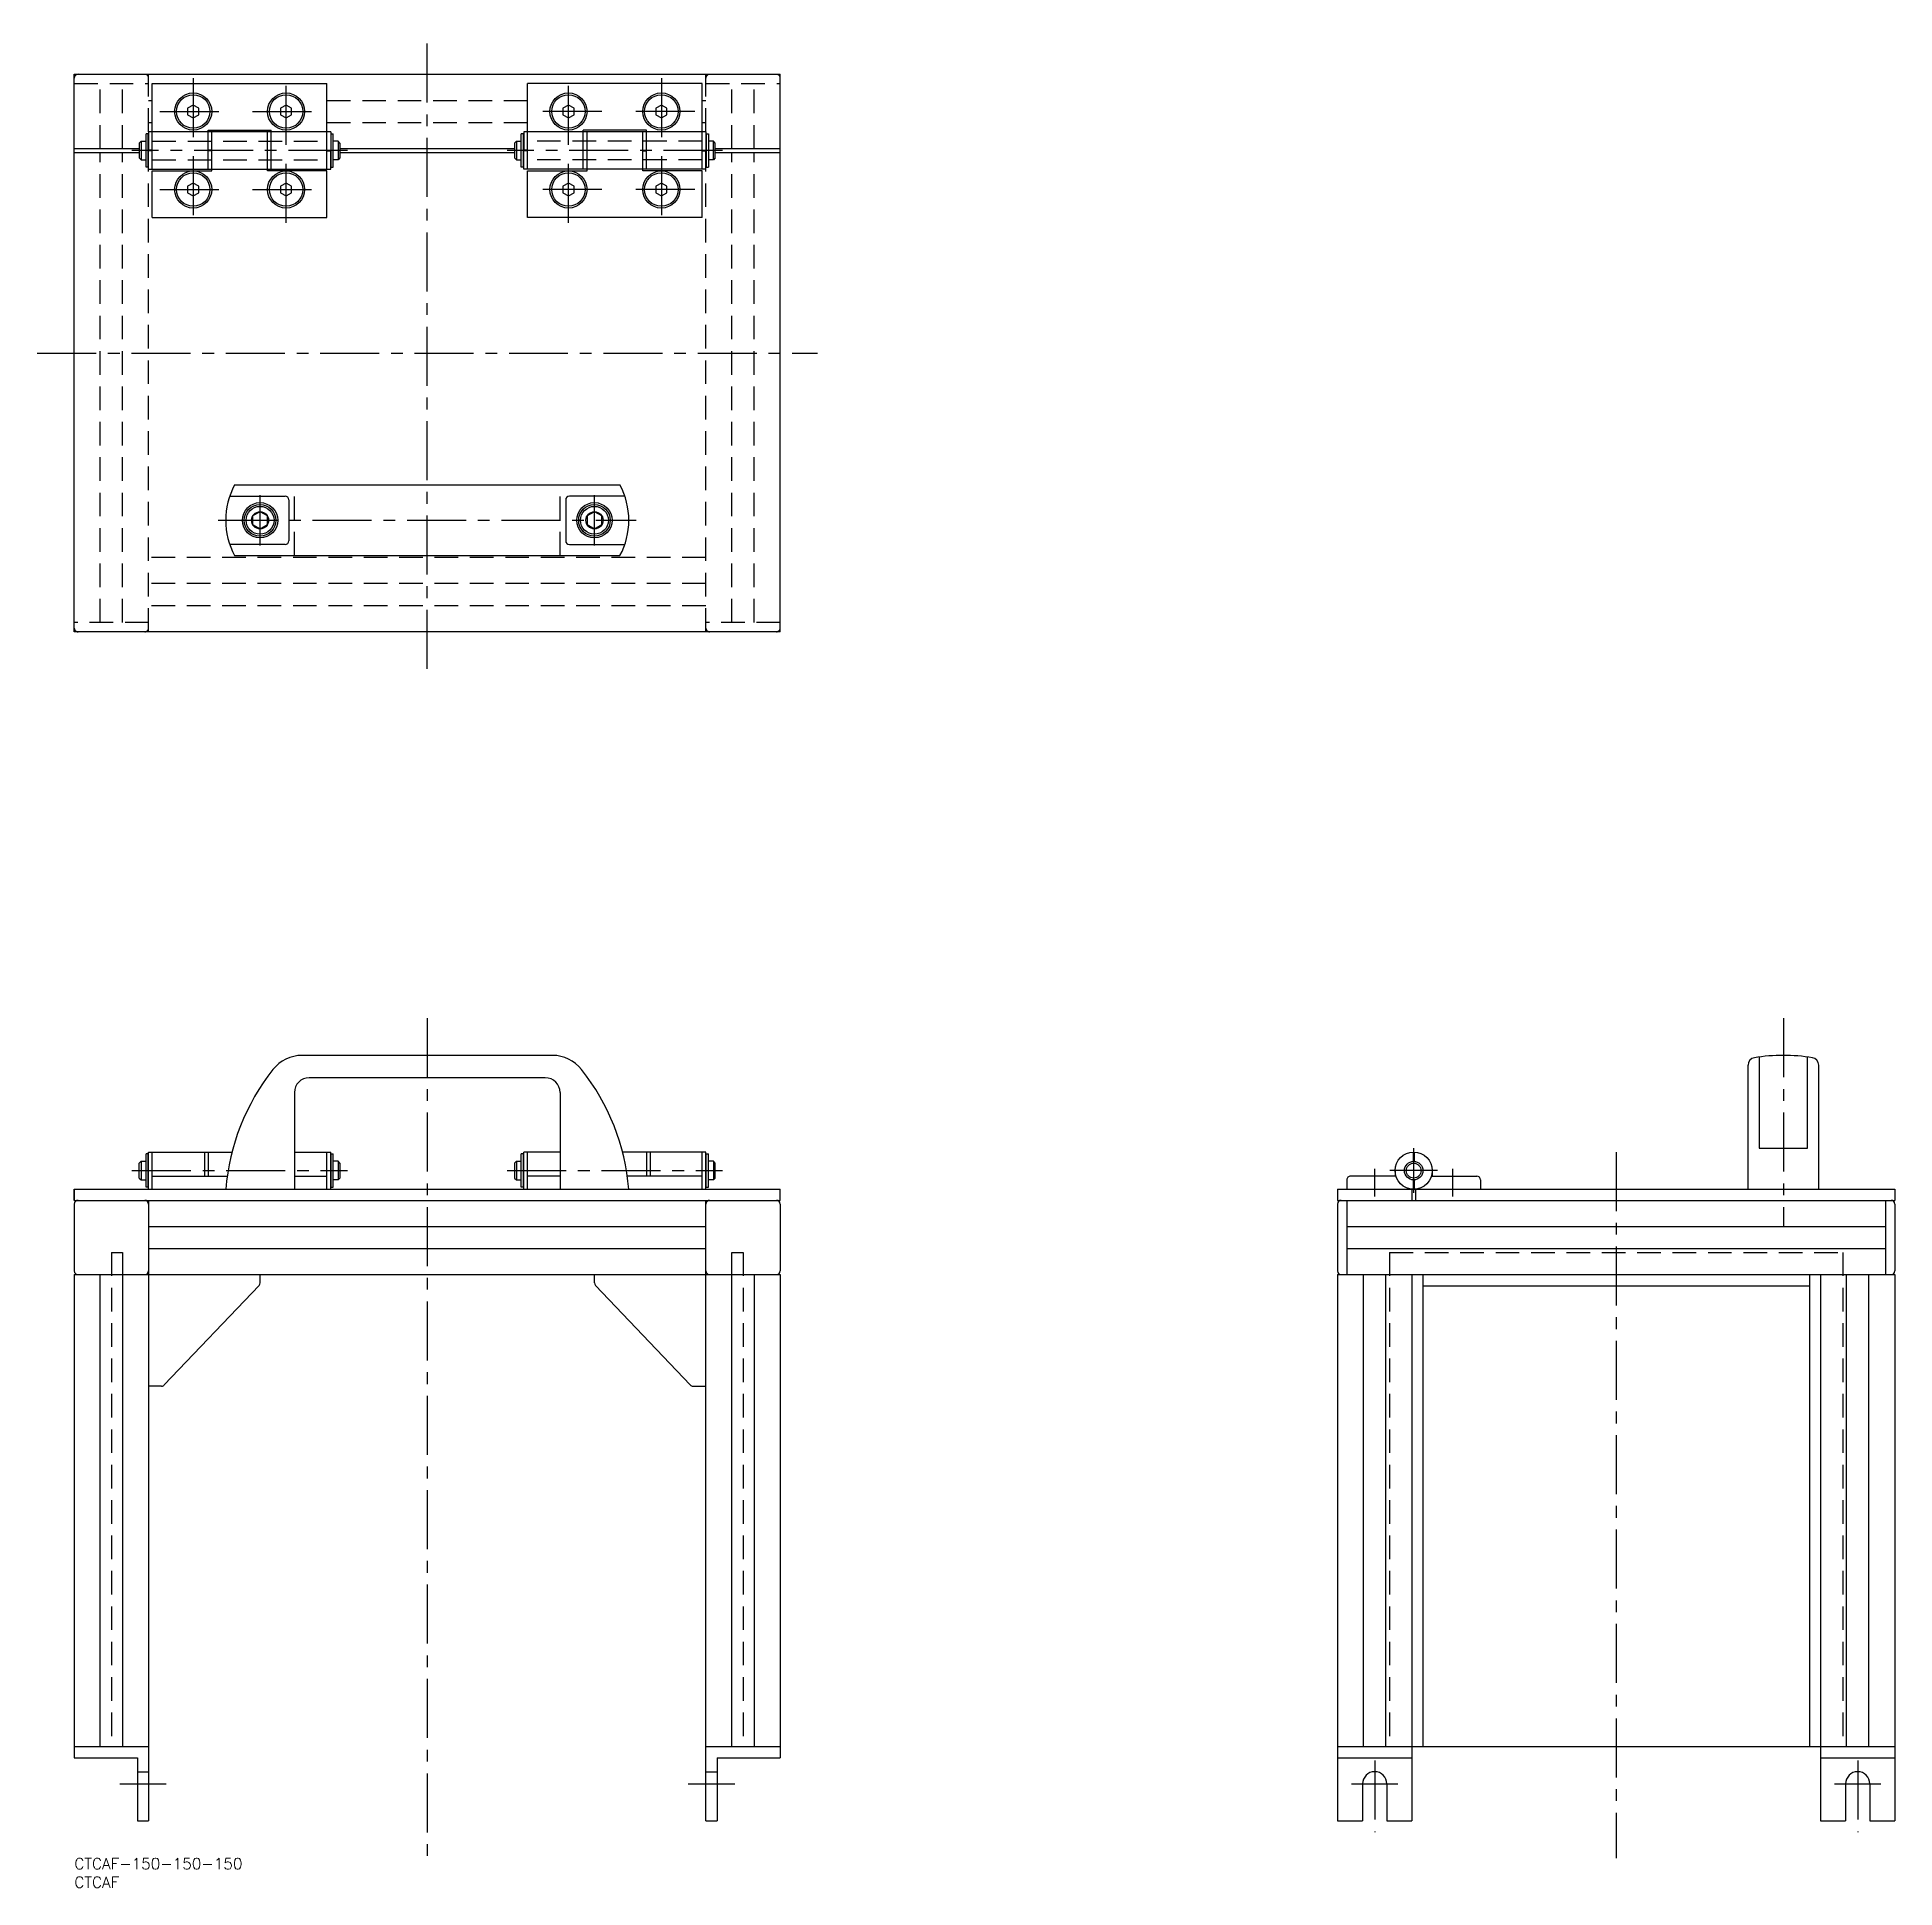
# Model space of a CAD drawing. Extents: x -10 to 490, y -8 to 490.
import ezdxf

# ---------------------------------------------------------------- set-up
doc = ezdxf.new("R2010")
doc.units = 0
doc.header["$LTSCALE"] = 0.5
doc.linetypes.add('CENTER', pattern=[50.8, 31.75, -6.35, 6.35, -6.35])
doc.linetypes.add('DASHED', pattern=[19.05, 12.7, -6.35])
for name, color, linetype in [('MSM_CENTER', 1, 'CENTER'), ('MSM_CONTINUOUS', 7, 'CONTINUOUS'), ('MSM_DASHED', 4, 'DASHED'), ('MSM_PART_NUMBER', 7, 'CONTINUOUS')]:
    doc.layers.add(name, color=color, linetype=linetype)
doc.styles.get("Standard").update_dxf_attribs({"font": 'txt.shx', "height": 5, "bigfont": 'bigfont.shx'})

# ---------------------------------------------------------------- blocks, each defined once
blk = doc.blocks.new('*U15')
at = {"layer": 'MSM_PART_NUMBER'}
blk.add_text('CTCAF-150-150-150', height=3, dxfattribs=at).set_placement((0, -3))
blk = doc.blocks.new('*U16')
at = {"layer": 'MSM_PART_NUMBER'}
blk.add_text('CTCAF', height=3, dxfattribs=at).set_placement((0, -8))

msp = doc.modelspace()

# ---------------------------------------------------------------- linework, layer by layer
at = {"layer": 'MSM_CENTER'}
for p, q in [((95, 320), (95, 490)), ((32, 479), (32, 461)), ((57, 461), (57, 479)), ((133, 461), (133, 479)), ((158, 479), (158, 461)), ((23, 470), (41, 470)), ((48, 470), (66, 470)), ((142, 470), (124, 470)), ((167, 470), (149, 470)), ((73.5, 459.5), (15.5, 459.5)), ((32, 458), (32, 440)), ((57, 440), (57, 458)), ((174.5, 459.5), (116.5, 459.5)), ((133, 440), (133, 458)), ((158, 458), (158, 440)), ((23, 449), (41, 449)), ((48, 449), (66, 449)), ((142, 449), (124, 449)), ((167, 449), (149, 449)), ((-10, 405), (200, 405)), ((50, 353.25), (50, 366.75)), ((140, 353.25), (140, 366.75)), ((38.75, 360), (151.25, 360)), ((95, 226), (95, 0)), ((460, 226), (460, 170)), ((360.5, 179), (360.5, 191)), ((350, 178), (350, 185.5)), ((366.89, 185), (354.11, 185)), ((371, 178), (371, 185.5)), ((415, 190), (415, 0)), ((15.5, 185), (73.5, 185)), ((116.5, 185), (174.5, 185)), ((350, 26.25), (350, 7)), ((480, 26.25), (480, 7)), ((12.25, 20), (24.75, 20)), ((165.25, 20), (177.75, 20)), ((343.75, 20), (356.25, 20)), ((473.75, 20), (486.25, 20))]:
    msp.add_line(p, q, dxfattribs=at)
at = {"layer": 'MSM_CONTINUOUS'}
for p, q in [((0, 330), (0, 480)), ((0, 480), (190, 480)), ((21, 454.5), (21, 477.5)), ((21, 477.5), (68, 477.5)), ((68, 454.5), (68, 477.5)), ((122, 454.5), (122, 477.5)), ((169, 477.5), (122, 477.5)), ((169, 454.5), (169, 477.5)), ((190, 330), (190, 480)), ((32, 471.73), (30.5, 470.87)), ((30.5, 470.87), (30.5, 469.13)), ((33.5, 470.87), (32, 471.73)), ((33.5, 469.13), (33.5, 470.87)), ((57, 471.73), (55.5, 470.87)), ((55.5, 470.87), (55.5, 469.13)), ((58.5, 470.87), (57, 471.73)), ((58.5, 469.13), (58.5, 470.87)), ((133, 471.73), (131.5, 470.87)), ((131.5, 470.87), (131.5, 469.13)), ((134.5, 470.87), (133, 471.73)), ((134.5, 469.13), (134.5, 470.87)), ((158, 471.73), (156.5, 470.87)), ((156.5, 470.87), (156.5, 469.13)), ((159.5, 470.87), (158, 471.73)), ((159.5, 469.13), (159.5, 470.87)), ((30.5, 469.13), (32, 468.27)), ((32, 468.27), (33.5, 469.13)), ((55.5, 469.13), (57, 468.27)), ((57, 468.27), (58.5, 469.13)), ((131.5, 469.13), (133, 468.27)), ((133, 468.27), (134.5, 469.13)), ((156.5, 469.13), (158, 468.27)), ((158, 468.27), (159.5, 469.13)), ((17.5, 461.5), (18, 462)), ((17.5, 461.5), (17.5, 457.5)), ((18, 462), (18, 457)), ((18, 462), (19.3, 462)), ((19.3, 455), (19.3, 464)), ((19.9, 464), (19.3, 464)), ((19.9, 455), (19.9, 464)), ((19.9, 462), (20, 462)), ((69, 464.5), (20, 464.5)), ((20, 464.5), (20, 459.6)), ((36, 454.5), (36, 465)), ((36, 465), (53, 465)), ((37, 454), (37, 464.5)), ((52, 454), (52, 464.5)), ((53, 454.5), (53, 465)), ((69, 464.5), (69, 459.6)), ((69.1, 462), (69, 462)), ((69.1, 455), (69.1, 464)), ((69.1, 464), (69.7, 464)), ((69.7, 455), (69.7, 464)), ((71, 462), (69.7, 462)), ((71, 462), (71, 457)), ((71.5, 461.5), (71, 462)), ((71.5, 461.5), (71.5, 457.5)), ((118.5, 461.5), (119, 462)), ((118.5, 461.5), (118.5, 457.5)), ((119, 462), (119, 457)), ((119, 462), (120.3, 462)), ((120.3, 455), (120.3, 464)), ((120.9, 464), (120.3, 464)), ((120.9, 455), (120.9, 464)), ((120.9, 462), (121, 462)), ((121, 464.5), (121, 459.6)), ((170, 464.5), (121, 464.5)), ((137, 454.5), (137, 465)), ((154, 465), (137, 465)), ((138, 454), (138, 464.5)), ((153, 454), (153, 464.5)), ((154, 454.5), (154, 465)), ((170, 464.5), (170, 459.6)), ((170.1, 462), (170, 462)), ((170.1, 464), (170.1, 455)), ((170.1, 464), (170.7, 464)), ((170.7, 464), (170.7, 455)), ((172, 462), (170.7, 462)), ((172, 457), (172, 462)), ((172.5, 461.5), (172, 462)), ((172.5, 457.5), (172.5, 461.5)), ((0, 460), (17.5, 460)), ((0, 459), (17.5, 459)), ((17.5, 457.5), (18, 457)), ((18, 457), (19.3, 457)), ((19.9, 457), (20, 457)), ((21, 459.6), (20, 459.6)), ((20, 454.5), (20, 459.4)), ((21, 459.4), (20, 459.4)), ((37, 459.6), (36, 459.6)), ((37, 459.4), (36, 459.4)), ((68, 459.6), (69, 459.6)), ((68, 459.4), (69, 459.4)), ((69, 454.5), (69, 459.4)), ((69.1, 457), (69, 457)), ((71, 457), (69.7, 457)), ((71.5, 457.5), (71, 457)), ((71.5, 460), (118.5, 460)), ((71.5, 459), (118.5, 459)), ((118.5, 457.5), (119, 457)), ((119, 457), (120.3, 457)), ((120.9, 457), (121, 457)), ((122, 459.6), (121, 459.6)), ((121, 454.5), (121, 459.4)), ((122, 459.4), (121, 459.4)), ((153, 459.6), (154, 459.6)), ((153, 459.4), (154, 459.4)), ((169, 459.6), (170, 459.6)), ((169, 459.4), (170, 459.4)), ((170, 454.5), (170, 459.4)), ((170.1, 457), (170, 457)), ((172, 457), (170.7, 457)), ((172.5, 457.5), (172, 457)), ((172.5, 460), (190, 460)), ((172.5, 459), (190, 459)), ((19.9, 455), (19.3, 455)), ((20, 454.5), (69, 454.5)), ((21, 454), (37, 454)), ((21, 441.5), (21, 454)), ((32, 450.73), (30.5, 449.87)), ((33.5, 449.87), (32, 450.73)), ((68, 454), (52, 454)), ((57, 450.73), (55.5, 449.87)), ((58.5, 449.87), (57, 450.73)), ((68, 441.5), (68, 454)), ((69.1, 455), (69.7, 455)), ((120.9, 455), (120.3, 455)), ((170, 454.5), (121, 454.5)), ((122, 454), (138, 454)), ((122, 441.5), (122, 454)), ((133, 450.73), (131.5, 449.87)), ((134.5, 449.87), (133, 450.73)), ((169, 454), (153, 454)), ((158, 450.73), (156.5, 449.87)), ((159.5, 449.87), (158, 450.73)), ((169, 441.5), (169, 454)), ((170.1, 455), (170.7, 455)), ((30.5, 449.87), (30.5, 448.13)), ((30.5, 448.13), (32, 447.27)), ((32, 447.27), (33.5, 448.13)), ((33.5, 448.13), (33.5, 449.87)), ((55.5, 449.87), (55.5, 448.13)), ((55.5, 448.13), (57, 447.27)), ((57, 447.27), (58.5, 448.13)), ((58.5, 448.13), (58.5, 449.87)), ((131.5, 449.87), (131.5, 448.13)), ((131.5, 448.13), (133, 447.27)), ((133, 447.27), (134.5, 448.13)), ((134.5, 448.13), (134.5, 449.87)), ((156.5, 449.87), (156.5, 448.13)), ((156.5, 448.13), (158, 447.27)), ((158, 447.27), (159.5, 448.13)), ((159.5, 448.13), (159.5, 449.87)), ((21, 441.5), (68, 441.5)), ((169, 441.5), (122, 441.5)), ((41.84, 366.5), (56.75, 366.5)), ((43.15, 369.5), (146.85, 369.5)), ((57.75, 365.5), (57.75, 354.5)), ((132.25, 365.5), (132.25, 354.5)), ((148.16, 366.5), (133.25, 366.5)), ((50, 362.31), (48, 361.15)), ((48, 361.15), (48, 358.85)), ((52, 361.15), (50, 362.31)), ((52, 358.85), (52, 361.15)), ((140, 362.31), (138, 361.15)), ((138, 361.15), (138, 358.85)), ((142, 361.15), (140, 362.31)), ((142, 358.85), (142, 361.15)), ((48, 358.85), (50, 357.69)), ((50, 357.69), (52, 358.85)), ((138, 358.85), (140, 357.69)), ((140, 357.69), (142, 358.85)), ((56.75, 353.5), (41.84, 353.5)), ((43.15, 350.5), (146.85, 350.5)), ((133.25, 353.5), (148.16, 353.5)), ((190, 330), (0, 330)), ((128.69, 216), (61.31, 216)), ((453.5, 215.58), (453.5, 191)), ((466.5, 191), (466.5, 215.58)), ((450.5, 180), (450.5, 213.41)), ((469.5, 180), (469.5, 213.41)), ((59.25, 206), (59.25, 180)), ((126.75, 210), (63.25, 210)), ((130.75, 206), (130.75, 180)), ((453.5, 191), (466.5, 191)), ((17.5, 187), (18, 187.5)), ((17.5, 183), (17.5, 187)), ((18, 187.5), (18, 182.5)), ((18, 187.5), (19.3, 187.5)), ((19.3, 180.5), (19.3, 189.5)), ((19.9, 189.5), (19.3, 189.5)), ((19.9, 180.5), (19.9, 189.5)), ((19.9, 187.5), (20, 187.5)), ((20, 190), (42.45, 190)), ((20, 180), (20, 190)), ((21, 180), (21, 190)), ((35, 190), (35, 183.5)), ((36, 190), (36, 183.5)), ((59.25, 190), (69, 190)), ((68, 182.4), (68, 190)), ((68, 180), (68, 190)), ((69, 180), (69, 190)), ((69.1, 187.5), (69, 187.5)), ((69.1, 180.5), (69.1, 189.5)), ((69.1, 189.5), (69.7, 189.5)), ((69.7, 180.5), (69.7, 189.5)), ((71, 187.5), (69.7, 187.5)), ((71, 187.5), (71, 182.5)), ((71.5, 187), (71, 187.5)), ((71.5, 187), (71.5, 183)), ((118.5, 187), (119, 187.5)), ((118.5, 187), (118.5, 183)), ((119, 187.5), (119, 182.5)), ((119, 187.5), (120.3, 187.5)), ((120.3, 180.5), (120.3, 189.5)), ((120.9, 189.5), (120.3, 189.5)), ((120.9, 180.5), (120.9, 189.5)), ((120.9, 187.5), (121, 187.5)), ((121, 180), (121, 190)), ((130.75, 190), (121, 190)), ((122, 180), (122, 190)), ((170, 190), (147.55, 190)), ((154, 190), (154, 183.5)), ((155, 190), (155, 183.5)), ((169, 180), (169, 190)), ((170, 180), (170, 190)), ((170.1, 187.5), (170, 187.5)), ((170.1, 180.5), (170.1, 189.5)), ((170.1, 189.5), (170.7, 189.5)), ((170.7, 180.5), (170.7, 189.5)), ((172, 187.5), (170.7, 187.5)), ((172, 187.5), (172, 182.5)), ((172.5, 187), (172, 187.5)), ((172.5, 183), (172.5, 187)), ((355.5, 185), (355.5, 183.5)), ((360.4, 190), (360.4, 187.5)), ((360.6, 190), (360.6, 187.5)), ((365.5, 185), (365.5, 183.5)), ((17.5, 183), (18, 182.5)), ((18, 182.5), (19.3, 182.5)), ((19.9, 180.5), (19.3, 180.5)), ((19.9, 182.5), (20, 182.5)), ((21, 183.5), (41.15, 183.5)), ((59.25, 183.5), (68, 183.5)), ((69.1, 182.5), (69, 182.5)), ((69.1, 180.5), (69.7, 180.5)), ((71, 182.5), (69.7, 182.5)), ((71.5, 183), (71, 182.5)), ((118.5, 183), (119, 182.5)), ((119, 182.5), (120.3, 182.5)), ((120.9, 180.5), (120.3, 180.5)), ((120.9, 182.5), (121, 182.5)), ((130.75, 183.5), (122, 183.5)), ((169, 183.5), (148.85, 183.5)), ((170.1, 182.5), (170, 182.5)), ((170.1, 180.5), (170.7, 180.5)), ((172, 182.5), (170.7, 182.5)), ((172.5, 183), (172, 182.5)), ((342.5, 182.5), (342.5, 180)), ((355.5, 183.5), (343.5, 183.5)), ((360.4, 182.5), (360.4, 180)), ((360.6, 182.5), (360.6, 180)), ((365.5, 183.5), (377.5, 183.5)), ((378.5, 182.5), (378.5, 180)), ((0, 180), (0, 177)), ((0, 177), (0, 180)), ((0, 180), (190, 180)), ((0, 177), (190, 177)), ((0, 176), (0, 158)), ((20, 177), (20, 10)), ((170, 10), (170, 177)), ((190, 177), (190, 180)), ((190, 176), (190, 158)), ((340, 180), (340, 177)), ((340, 180), (490, 180)), ((340, 177), (490, 177)), ((340, 176), (340, 158)), ((342.5, 177), (342.5, 157)), ((360, 180), (360, 177)), ((361, 180), (361, 177)), ((487.5, 177), (487.5, 157)), ((490, 180), (490, 177)), ((490, 176), (490, 158)), ((20, 170), (170, 170)), ((342.5, 170), (487.5, 170)), ((20, 164), (170, 164)), ((342.5, 164), (487.5, 164)), ((0, 157), (190, 157)), ((0, 157), (0, 27)), ((0, 156), (0, 27)), ((7, 30), (7, 157)), ((13, 157), (13, 30)), ((50, 154.79), (50, 157)), ((140, 154.79), (140, 157)), ((177, 30), (177, 157)), ((183, 157), (183, 30)), ((190, 157), (190, 27)), ((340, 157), (490, 157)), ((340, 157), (340, 10)), ((347, 30), (347, 157)), ((353, 30), (353, 157)), ((360, 157), (360, 10)), ((363, 157), (363, 30)), ((467, 157), (467, 30)), ((470, 157), (470, 10)), ((477, 30), (477, 157)), ((483, 30), (483, 157)), ((490, 157), (490, 10)), ((24.23, 127.31), (49.72, 154.09)), ((165.77, 127.31), (140.28, 154.09)), ((363, 154), (467, 154)), ((23.5, 127), (20, 127)), ((166.5, 127), (170, 127)), ((0, 30), (20, 30)), ((0, 27), (17, 27)), ((17, 27), (17, 10)), ((170, 30), (190, 30)), ((173, 27), (190, 27)), ((173, 27), (173, 10)), ((173, 27), (190, 27)), ((340, 30), (490, 30)), ((340, 27), (360, 27)), ((470, 27), (490, 27)), ((346.75, 20), (346.75, 10)), ((353.25, 20), (353.25, 10)), ((476.75, 20), (476.75, 10)), ((483.25, 20), (483.25, 10)), ((17, 10), (20, 10)), ((170, 10), (173, 10)), ((340, 10), (346.75, 10)), ((353.25, 10), (360, 10)), ((470, 10), (476.75, 10)), ((483.25, 10), (490, 10))]:
    msp.add_line(p, q, dxfattribs=at)
for centre, radius in [((32, 470), 5), ((32, 470), 4.5), ((57, 470), 5), ((57, 470), 4.5), ((133, 470), 5), ((133, 470), 4.5), ((158, 470), 5), ((158, 470), 4.5), ((32, 449), 5), ((32, 449), 4.5), ((57, 449), 5), ((57, 449), 4.5), ((133, 449), 5), ((133, 449), 4.5), ((158, 449), 5), ((158, 449), 4.5), ((50, 360), 4.75), ((50, 360), 4.25), ((50, 360), 3.75), ((50, 360), 2.31), ((140, 360), 4.75), ((140, 360), 4.25), ((140, 360), 3.75), ((140, 360), 2.31), ((360.5, 185), 5), ((360.5, 185), 2.5), ((360.5, 185), 2)]:
    msp.add_circle(centre, radius, dxfattribs=at)
for centre, radius, start, end in [((60.75, 360), 20, 151.6406, 208.3594), ((56.75, 365.5), 1, 0, 90), ((133.25, 365.5), 1, 90, 180), ((129.25, 360), 20, 331.6406, 28.3594), ((56.75, 354.5), 1, 270, 0), ((133.25, 354.5), 1, 180, 270), ((61.31, 206), 10, 90, 141.6839), ((128.69, 206), 10, 38.3161, 90), ((452.5, 213.41), 2, 98.9893, 180), ((460, 166), 50, 81.0107, 98.9893), ((467.5, 213.41), 2, 0, 81.0107), ((100.54, 175), 60, 141.6839, 175.2198), ((89.46, 175), 60, 4.7802, 38.3161), ((63.25, 206), 4, 90, 180), ((126.75, 206), 4, 0, 90), ((343.5, 182.5), 1, 90.0001, 180.0001), ((377.5, 182.5), 1, 0.0001, 90.0001), ((1, 176), 1, 90, 180), ((19, 176), 1, 0, 90), ((171, 176), 1, 90, 180), ((189, 176), 1, 0, 90), ((341, 176), 1, 90, 180), ((489, 176), 1, 0, 90), ((1, 158), 1, 180, 270), ((19, 158), 1, 270, 0), ((171, 158), 1, 180, 270), ((189, 158), 1, 270, 0), ((341, 158), 1, 180, 270), ((489, 158), 1, 270, 0), ((49, 154.79), 1, 316.2691, 0), ((141, 154.79), 1, 180, 223.7309), ((23.5, 128), 1, 270, 316.5706), ((166.5, 128), 1, 223.4294, 270), ((350, 20), 3.25, 0, 180), ((480, 20), 3.25, 0, 180)]:
    msp.add_arc(centre, radius, start, end, dxfattribs=at)
at = {"layer": 'MSM_DASHED'}
for p, q in [((0, 477.5), (20, 477.5)), ((7, 460), (7, 477.5)), ((13, 460), (13, 477.5)), ((20, 464.5), (20, 480)), ((170, 464.5), (170, 480)), ((170, 477.5), (190, 477.5)), ((177, 460), (177, 477.5)), ((183, 460), (183, 477.5)), ((20, 473), (21, 473)), ((68, 473), (122, 473)), ((169, 473), (170, 473)), ((20, 467), (21, 467)), ((68, 467), (122, 467)), ((169, 467), (170, 467)), ((21, 462), (68, 462)), ((169, 462), (122, 462)), ((7, 332.5), (7, 459)), ((13, 332.5), (13, 459)), ((21, 457), (68, 457)), ((169, 457), (122, 457)), ((177, 332.5), (177, 459)), ((183, 332.5), (183, 459)), ((20, 330), (20, 454.5)), ((170, 330), (170, 454.5)), ((59.25, 350.5), (59.25, 369.5)), ((130.75, 350.5), (130.75, 369.5)), ((170, 350), (20, 350)), ((170, 343), (20, 343)), ((170, 337), (20, 337)), ((20, 332.5), (0, 332.5)), ((190, 332.5), (170, 332.5)), ((10, 163), (13, 163)), ((10, 163), (10, 30)), ((13, 163), (13, 157)), ((177, 163), (180, 163)), ((177, 157), (177, 163)), ((180, 163), (180, 30)), ((354, 163), (476, 163)), ((354, 163), (354, 30)), ((476, 163), (476, 30)), ((17, 23.25), (20, 23.25)), ((170, 23.25), (173, 23.25))]:
    msp.add_line(p, q, dxfattribs=at)
for centre, start, end in [((1, 479), 90, 180), ((19, 479), 0, 90), ((171, 479), 90, 180), ((189, 479), 0, 90), ((1, 331), 180, 270), ((19, 331), 270, 0), ((171, 331), 180, 270), ((189, 331), 270, 0)]:
    msp.add_arc(centre, 1, start, end, dxfattribs=at)

# ---------------------------------------------------------------- block references
at = {"layer": 'MSM_CONTINUOUS'}
for name in ['*U15', '*U16']:
    msp.add_blockref(name, (0, 0), dxfattribs=at)

doc.saveas('drawing.dxf')
